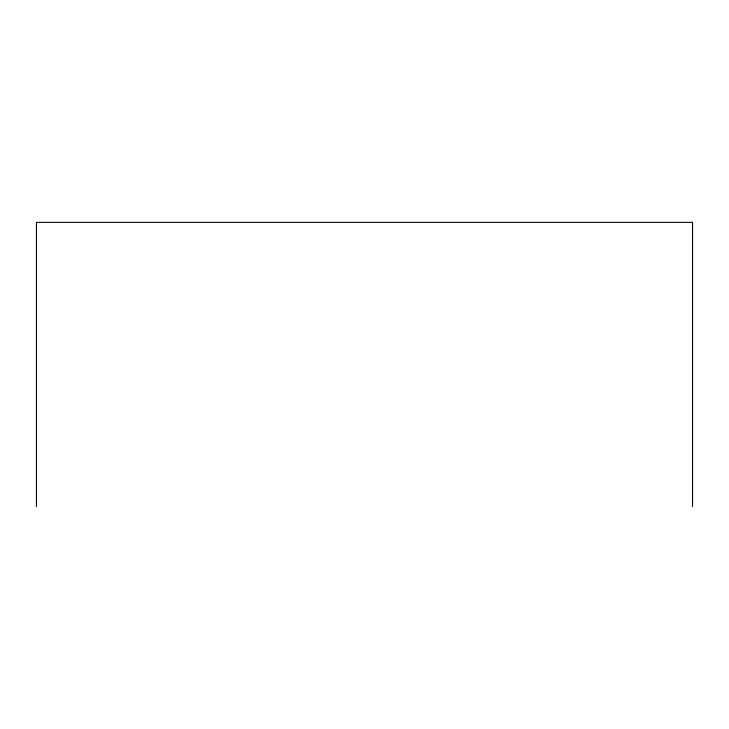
<?xml version="1.0" encoding="UTF-8"?>
<svg xmlns="http://www.w3.org/2000/svg" width="729" height="729" viewBox="0 0 729 729"><rect width="100%" height="100%" fill="white"/><g stroke="black" fill="none" stroke-linecap="round" stroke-linejoin="round"><path stroke-width="1.09" d="M692.55 506.628L692.55 222.372L36.45 222.372L36.45 506.628"/></g></svg>
